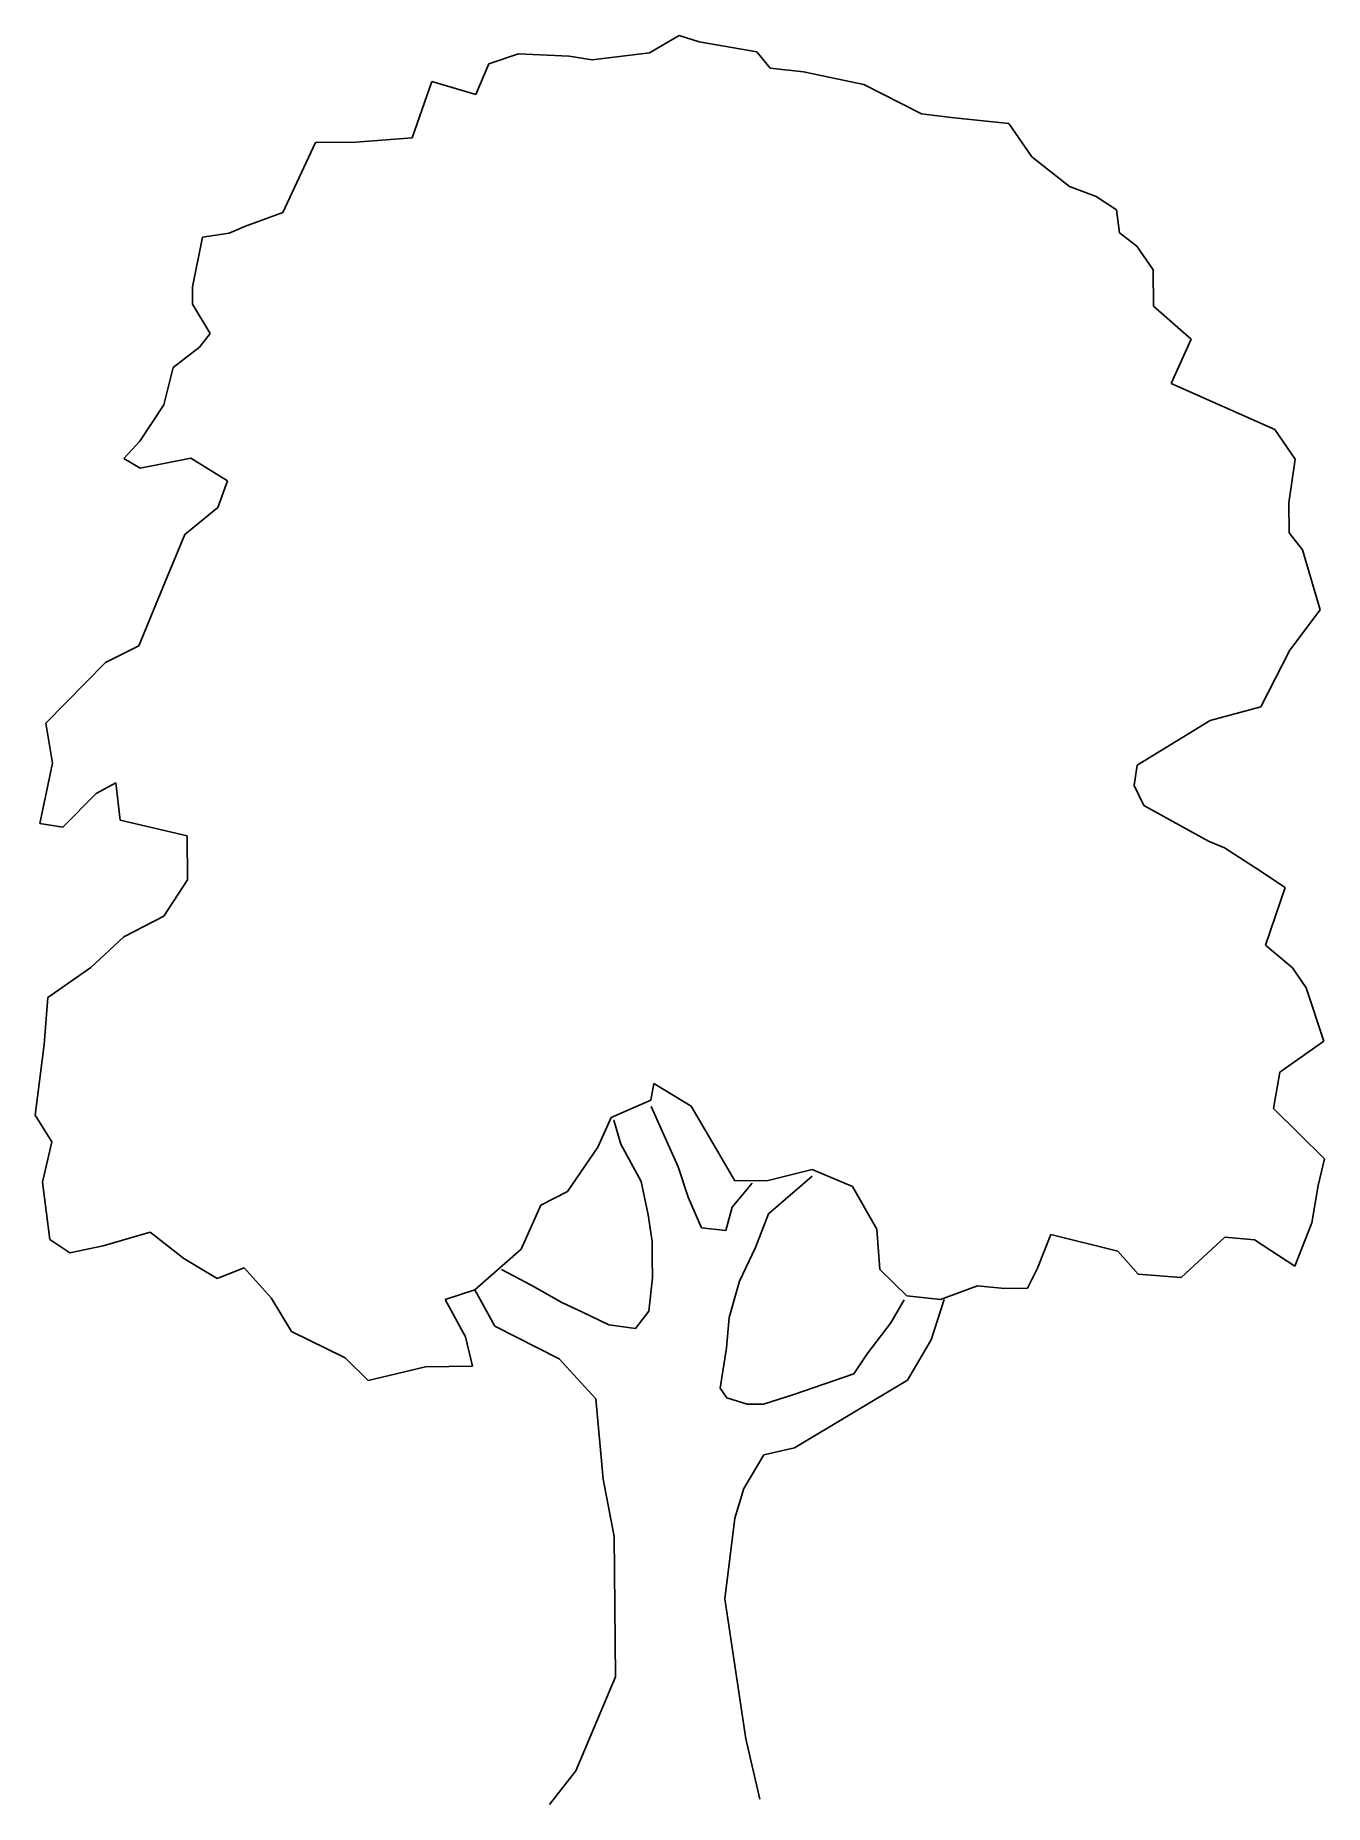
# Model space of a CAD drawing. Extents: x 23.6 to 31.1, y 31.1 to 41.4.
import ezdxf

# ---------------------------------------------------------------- set-up
doc = ezdxf.new("R2010")
doc.units = 0
doc.layers.get('0').update_dxf_attribs({"linetype": 'CONTINUOUS'})

msp = doc.modelspace()

# ---------------------------------------------------------------- linework, layer by layer
at = {"color": 0}
for p, q in [((27.193, 41.271), (27.363, 41.372)), ((27.363, 41.372), (27.48, 41.334)), ((27.48, 41.334), (27.812, 41.276)), ((26.264, 41.208), (26.435, 41.265)), ((26.435, 41.265), (26.728, 41.251)), ((26.728, 41.251), (26.861, 41.23)), ((26.861, 41.23), (27.193, 41.271)), ((27.812, 41.276), (27.89, 41.182)), ((26.188, 41.031), (26.264, 41.208)), ((27.89, 41.182), (28.083, 41.162)), ((28.083, 41.162), (28.432, 41.087)), ((25.82, 40.779), (25.934, 41.106)), ((25.934, 41.106), (26.188, 41.031)), ((28.432, 41.087), (28.765, 40.918)), ((28.765, 40.918), (28.937, 40.898)), ((28.937, 40.898), (29.269, 40.862)), ((29.269, 40.862), (29.403, 40.669)), ((25.072, 40.348), (25.262, 40.753)), ((25.262, 40.753), (25.494, 40.755)), ((25.494, 40.755), (25.82, 40.779)), ((29.403, 40.669), (29.62, 40.499)), ((29.62, 40.499), (29.775, 40.44)), ((29.775, 40.44), (29.892, 40.363)), ((24.857, 40.269), (25.072, 40.348)), ((29.892, 40.363), (29.909, 40.231)), ((24.55, 39.918), (24.609, 40.206)), ((24.609, 40.206), (24.763, 40.229)), ((24.763, 40.229), (24.857, 40.269)), ((29.909, 40.231), (30.009, 40.154)), ((30.009, 40.154), (30.104, 40.017)), ((30.104, 40.017), (30.106, 39.807)), ((24.551, 39.819), (24.55, 39.918)), ((24.652, 39.648), (24.551, 39.819)), ((30.106, 39.807), (30.323, 39.615)), ((24.591, 39.57), (24.652, 39.648)), ((30.323, 39.615), (30.209, 39.36)), ((24.438, 39.453), (24.591, 39.57)), ((24.384, 39.237), (24.438, 39.453)), ((30.209, 39.36), (30.808, 39.094)), ((24.247, 39.026), (24.384, 39.237)), ((30.808, 39.094), (30.925, 38.923)), ((24.154, 38.926), (24.247, 39.026)), ((24.249, 38.871), (24.154, 38.926)), ((24.541, 38.929), (24.249, 38.871)), ((24.752, 38.798), (24.541, 38.929)), ((30.925, 38.923), (30.889, 38.669)), ((24.698, 38.642), (24.752, 38.798)), ((30.889, 38.669), (30.89, 38.497)), ((24.506, 38.486), (24.698, 38.642)), ((24.392, 38.214), (24.506, 38.486)), ((30.89, 38.497), (30.968, 38.399)), ((30.968, 38.399), (31.07, 38.051)), ((24.24, 37.843), (24.392, 38.214)), ((31.07, 38.051), (30.895, 37.818)), ((24.047, 37.747), (24.24, 37.843)), ((23.702, 37.397), (24.047, 37.747)), ((30.895, 37.818), (30.727, 37.49)), ((30.727, 37.49), (30.434, 37.411)), ((23.742, 37.165), (23.702, 37.397)), ((30.434, 37.411), (30.011, 37.153)), ((23.668, 36.816), (23.742, 37.165)), ((30.011, 37.153), (29.995, 37.037)), ((24.108, 37.051), (23.993, 36.99)), ((24.132, 36.836), (24.108, 37.051)), ((29.995, 37.037), (30.051, 36.921)), ((23.993, 36.99), (23.801, 36.795)), ((30.051, 36.921), (30.423, 36.714)), ((23.801, 36.795), (23.668, 36.816)), ((24.52, 36.745), (24.132, 36.836)), ((24.522, 36.491), (24.52, 36.745)), ((30.423, 36.714), (30.517, 36.676)), ((30.517, 36.676), (30.695, 36.561)), ((30.695, 36.561), (30.867, 36.447)), ((24.385, 36.28), (24.522, 36.491)), ((30.867, 36.447), (30.754, 36.114)), ((24.154, 36.162), (24.385, 36.28)), ((23.962, 35.984), (24.154, 36.162)), ((30.754, 36.114), (30.91, 35.983)), ((23.714, 35.81), (23.962, 35.984)), ((30.91, 35.983), (30.988, 35.867)), ((23.694, 35.539), (23.714, 35.81)), ((30.988, 35.867), (31.09, 35.558)), ((23.642, 35.13), (23.694, 35.539)), ((31.09, 35.558), (30.837, 35.38)), ((27.217, 35.313), (27.201, 35.218)), ((27.434, 35.182), (27.217, 35.313)), ((30.837, 35.38), (30.8, 35.169)), ((27.201, 35.218), (26.97, 35.117)), ((27.359, 34.833), (27.202, 35.18)), ((27.591, 34.912), (27.434, 35.182)), ((23.737, 34.976), (23.642, 35.13)), ((26.97, 35.117), (26.894, 34.945)), ((26.987, 35.101), (27.026, 34.963)), ((30.8, 35.169), (31.095, 34.879)), ((23.684, 34.743), (23.737, 34.976)), ((26.894, 34.945), (26.719, 34.69)), ((27.026, 34.963), (27.144, 34.748)), ((27.686, 34.752), (27.591, 34.912)), ((31.095, 34.879), (31.058, 34.724)), ((27.416, 34.656), (27.359, 34.833)), ((28.133, 34.817), (27.879, 34.754)), ((28.133, 34.778), (27.881, 34.561)), ((28.366, 34.719), (28.133, 34.817)), ((23.725, 34.412), (23.684, 34.743)), ((26.719, 34.69), (26.565, 34.611)), ((27.144, 34.748), (27.184, 34.555)), ((27.785, 34.737), (27.67, 34.598)), ((27.879, 34.754), (27.686, 34.752)), ((28.506, 34.471), (28.366, 34.719)), ((31.058, 34.724), (31.021, 34.508)), ((26.565, 34.611), (26.451, 34.356)), ((27.494, 34.48), (27.416, 34.656)), ((27.67, 34.598), (27.633, 34.465)), ((27.184, 34.555), (27.208, 34.4)), ((27.633, 34.465), (27.494, 34.48)), ((27.881, 34.561), (27.805, 34.366)), ((28.524, 34.239), (28.506, 34.471)), ((31.021, 34.508), (30.923, 34.258)), ((23.842, 34.335), (23.725, 34.412)), ((24.035, 34.376), (23.842, 34.335)), ((24.305, 34.455), (24.035, 34.376)), ((24.5, 34.302), (24.305, 34.455)), ((27.208, 34.4), (27.208, 34.307)), ((27.805, 34.366), (27.712, 34.172)), ((29.512, 34.441), (29.436, 34.247)), ((29.9, 34.344), (29.512, 34.441)), ((30.518, 34.426), (30.266, 34.192)), ((30.69, 34.411), (30.518, 34.426)), ((30.923, 34.258), (30.69, 34.411)), ((24.694, 34.187), (24.5, 34.302)), ((26.451, 34.356), (26.182, 34.122)), ((27.208, 34.307), (27.209, 34.19)), ((30.017, 34.212), (29.9, 34.344)), ((24.849, 34.249), (24.694, 34.187)), ((25.005, 34.074), (24.849, 34.249)), ((26.513, 34.146), (26.336, 34.239)), ((27.209, 34.19), (27.189, 33.997)), ((27.712, 34.172), (27.653, 33.962)), ((28.68, 34.086), (28.524, 34.239)), ((29.436, 34.247), (29.377, 34.13)), ((30.266, 34.192), (30.017, 34.212)), ((25.122, 33.881), (25.005, 34.074)), ((26.182, 34.122), (26.011, 34.065)), ((26.011, 34.065), (26.129, 33.85)), ((26.299, 33.912), (26.182, 34.122)), ((26.685, 34.048), (26.513, 34.146)), ((28.588, 33.93), (28.664, 34.064)), ((28.874, 34.065), (28.68, 34.086)), ((28.896, 34.065), (28.821, 33.833)), ((29.089, 34.144), (28.874, 34.065)), ((29.244, 34.129), (29.089, 34.144)), ((29.377, 34.13), (29.244, 34.129)), ((26.802, 33.994), (26.685, 34.048)), ((26.957, 33.918), (26.802, 33.994)), ((27.189, 33.997), (27.112, 33.897)), ((27.653, 33.962), (27.638, 33.785)), ((25.433, 33.729), (25.122, 33.881)), ((26.129, 33.85), (26.169, 33.679)), ((26.671, 33.722), (26.299, 33.912)), ((27.112, 33.897), (26.957, 33.918)), ((28.451, 33.752), (28.588, 33.93)), ((27.638, 33.785), (27.601, 33.552)), ((28.374, 33.636), (28.451, 33.752)), ((28.821, 33.833), (28.684, 33.599)), ((25.567, 33.597), (25.433, 33.729)), ((25.898, 33.677), (25.567, 33.597)), ((26.169, 33.679), (25.898, 33.677)), ((26.883, 33.491), (26.671, 33.722)), ((27.601, 33.552), (27.64, 33.497)), ((28.027, 33.517), (28.374, 33.636)), ((28.684, 33.599), (28.03, 33.207)), ((26.925, 33.027), (26.883, 33.491)), ((27.64, 33.497), (27.757, 33.46)), ((27.757, 33.46), (27.851, 33.46)), ((27.851, 33.46), (28.027, 33.517)), ((27.853, 33.167), (27.738, 32.973)), ((28.03, 33.207), (27.853, 33.167)), ((26.989, 32.696), (26.925, 33.027)), ((27.738, 32.973), (27.685, 32.801)), ((27.685, 32.801), (27.627, 32.336)), ((26.995, 31.884), (26.989, 32.696)), ((27.627, 32.336), (27.668, 32.066)), ((27.668, 32.066), (27.75, 31.525)), ((26.767, 31.34), (26.995, 31.884)), ((27.75, 31.525), (27.83, 31.177)), ((26.614, 31.146), (26.767, 31.34))]:
    msp.add_line(p, q, dxfattribs=at)

doc.saveas('drawing.dxf')
